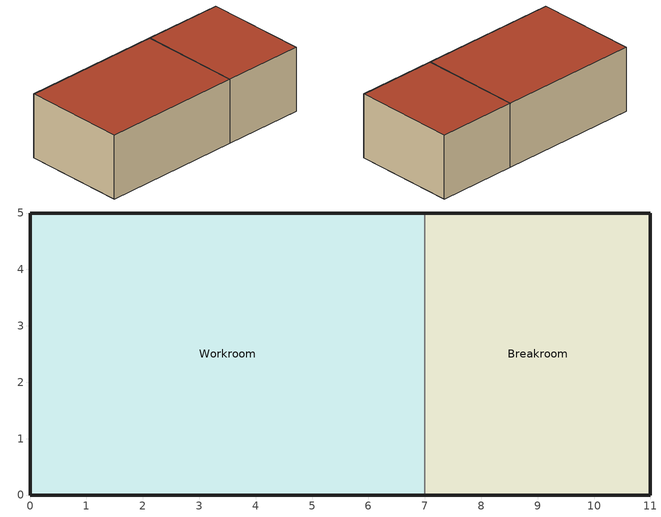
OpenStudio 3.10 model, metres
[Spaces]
Workroom
 floor ground: 0,0 7,0 7,5 0,5 z0
 wall outside: 7,5 0,5 0,0 7,0 z0:3.2
 wall to Breakroom: 7,0 7,5 z0:3.2
 roof outside: 0,5 7,5 7,0 0,0 z3.2
Breakroom
 floor ground: 7,0 11,0 11,5 7,5 z0
 wall outside: 7,0 11,0 11,5 7,5 z0:3.2
 roof outside: 7,5 11,5 11,0 7,0 z3.2
[BuildingStory]
Ground Story
[Space] Building Story=Ground Story
Name | Thermal Zone
Workroom | Workroom Zone
Breakroom | Breakroom Zone
[ThermalZone] Use Ideal Air Loads=No
Workroom Zone; Breakroom Zone
[Sizing:Zone] Zone Cooling Design Supply Air Temperature Input Method=SupplyAirTemperature; Zone Cooling Design Supply Air Temperature {C}=14; Zone Cooling Design Supply Air Temperature Difference {deltaC}=11.11; Zone Heating Design Supply Air Temperature Input Method=SupplyAirTemperature; Zone Heating Design Supply Air Temperature {C}=40; Zone Heating Design Supply Air Temperature Difference {deltaC}=11.11; Zone Cooling Design Supply Air Humidity Ratio {kg-H2O/kg-air}=0.0085; Zone Heating Design Supply Air Humidity Ratio {kg-H2O/kg-air}=0.008; Cooling Design Air Flow Method=DesignDay; Heating Design Air Flow Method=DesignDay; Account for Dedicated Outdoor Air System=No; Dedicated Outdoor Air System Control Strategy=NeutralSupplyAir; Dedicated Outdoor Air Low Setpoint Temperature for Design {C}=autosize; Dedicated Outdoor Air High Setpoint Temperature for Design {C}=autosize; Zone Load Sizing Method=Sensible Load Only No Latent Load; Zone Latent Cooling Design Supply Air Humidity Ratio Input Method=HumidityRatioDifference; Zone Cooling Design Supply Air Humidity Ratio Difference {kgWater/kgDryAir}=0.005; Zone Latent Heating Design Supply Air Humidity Ratio Input Method=HumidityRatioDifference; Zone Humidification Design Supply Air Humidity Ratio Difference {kgWater/kgDryAir}=0.005; Sizing Option=Coincident
Workroom Zone; Breakroom Zone
